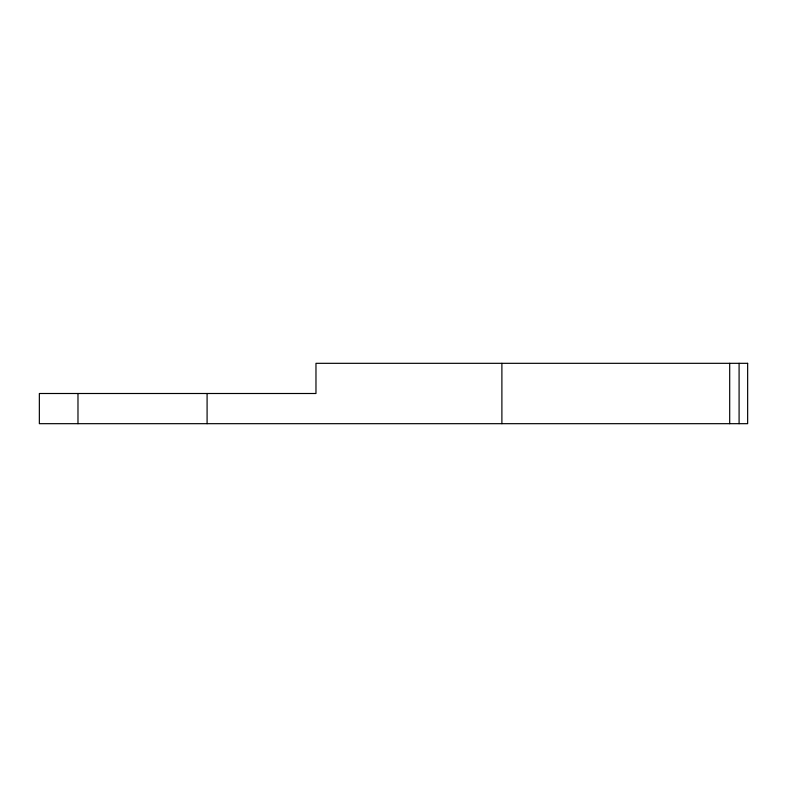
<?xml version="1.0" encoding="UTF-8"?>
<svg xmlns="http://www.w3.org/2000/svg" width="787" height="787" viewBox="0 0 787 787"><rect width="100%" height="100%" fill="white"/><g stroke="black" fill="none" stroke-linecap="round" stroke-linejoin="round"><path stroke-width="1.18" d="M739.091 363.319L739.091 423.681M729.697 363.319L729.697 423.681M501.89 363.319L501.89 423.681M207.089 393.5L207.089 423.681M77.982 393.5L77.982 423.681M747.65 363.319L315.971 363.319L315.971 393.5L39.35 393.5L39.35 423.681L747.65 423.681L747.65 363.319"/></g></svg>
